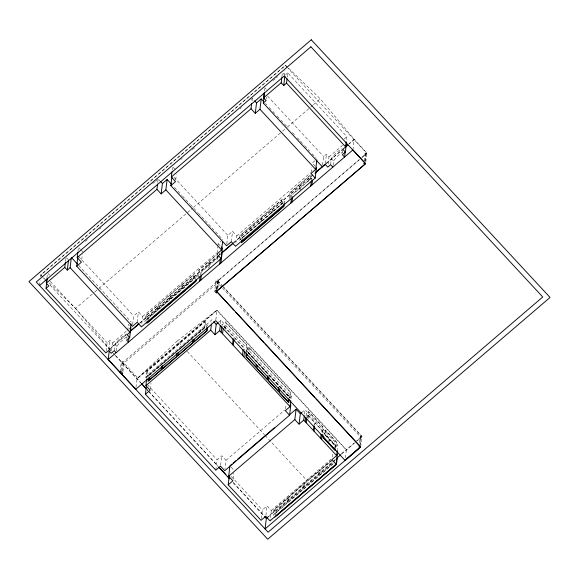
<?xml version="1.0" encoding="UTF-8"?>
<svg xmlns="http://www.w3.org/2000/svg" width="579" height="579" viewBox="0 0 579 579"><rect width="100%" height="100%" fill="white"/><g stroke="black" fill="none" stroke-linecap="round" stroke-linejoin="round"><path stroke-width="0.43" stroke-dasharray="2.9 2.17" d="M39.538 285.541L40.168 280.337M40.588 276.878L40.834 274.793L285.534 65.253L287.466 67.121M46.935 278.072L47.348 274.663M65.485 261.426L65.897 258.017M77.933 251.547L78.462 247.219L80.271 249.173M81.748 259.58L82.377 254.384M106.095 351.236L107.129 342.717L109.952 340.3L112.492 343.036L111.559 350.708M108.816 349.673L109.952 340.3M114.28 350.664L115.033 344.454A8.576 1.563 -42.8 0 1 120.7 338.064A8.576 1.563 -42.8 0 1 126.888 333.88M116.357 350.903L116.9 346.459A8.576 1.563 -42.8 0 1 127.069 336.631M120.07 372.246L121.308 362.027L122.249 361.224L137.925 378.138M121.112 370.589L122.249 361.224M122.176 370.669L123.001 363.851L218.572 282.009L217.747 288.827M127.677 330.464L128.393 324.501L129.414 325.601M126.801 338.36L127.011 336.58M122.907 371.566L123.986 362.7M132.663 324.616L133.713 315.953L138.417 311.922L142.651 316.489L141.392 326.882M137.158 322.315L138.417 311.922M157.77 182.407L158.081 179.808M135.949 387.46L136.984 378.941L216.98 310.438L346.336 450.035L345.301 458.554M147.232 320.151L147.522 317.726L196.976 275.38L196.686 277.797M148.072 319.789L148.376 317.292L196.042 276.473L195.745 278.969M146.755 378.709L147.167 375.243L211.986 319.738L211.668 322.344M172.151 170.088L172.47 167.49M150.25 389.341L150.981 383.276M175.755 179.852L176.385 174.655M197.642 276.393L198.373 270.35L216.09 255.173M198.611 277.146L199.509 269.763L208.881 261.737L208.187 267.476M200.254 275.409L200.66 272.065L219.376 256.041M201.601 273.23L201.81 271.479L218.08 257.546M208.918 268.323L209.808 260.941L216.307 255.382M216.995 253.175L217.726 247.11M217.827 246.249L218.145 243.65L220.831 241.342M217.559 259.45L217.856 256.989M215.012 288.66L215.938 280.989L217.82 279.375L218.667 280.294L217.639 288.812M219.18 254.847L219.39 253.117M216.684 288.747L217.82 279.375M216.799 288.762L217.769 280.75L359.364 159.493M216.908 288.776L217.675 282.472M215.844 319.811L217.024 310.091L346.38 449.688L354.507 442.725M226.773 244.02L227.822 235.356L232.534 231.325L236.76 235.892L235.61 245.424M220.505 323.741L220.917 320.281L291.302 396.231L290.882 399.691M231.274 241.725L232.534 231.325M221.952 325.702L222.148 324.059L244.866 348.572L244.664 350.215M251.988 100.949L252.299 98.35L254.116 100.305M224.594 328.351L225.397 321.743L247.776 345.895L246.972 352.502M225.542 329.263L226.288 323.14L246.792 345.272L245.836 353.139M242.246 239.076L242.435 237.564M215.815 470.184L217.074 459.791L221.779 455.76L226.013 460.327L224.963 468.99M264.393 91.048L264.704 88.493M220.628 465.292L221.779 455.76M266.311 98.9L266.521 97.2M250.374 230.782L250.902 226.418L240.589 235.255L240.061 239.619L284.108 201.876L283.927 203.388M251.163 230.109L251.691 225.745L261.223 217.581L260.695 221.945M261.426 221.323L261.954 216.959L271.906 208.433L271.377 212.797M246.372 352.112L246.582 350.396L289.478 396.687M233.105 479.079L233.836 473.014M281.901 76.819L282.313 73.41M284.231 75.994L284.861 70.797M42.636 277.124L40.798 275.141L285.534 65.253M287.264 77.145L287.777 72.882L346.893 136.673L346.481 140.082M272.094 212.182L272.622 207.825L281.864 199.907L281.336 204.271M284.354 203.707L284.651 201.239L241.935 237.817M289.225 198.698L289.978 192.518L310.539 174.909L309.685 181.972M290.412 197.779L291.114 191.931L300.204 184.151L299.502 189.992M291.584 197.229L291.881 194.739L312.942 176.696M300.291 190.809L301.203 183.297L309.295 176.371L308.585 182.211M261.281 518.596L262.33 509.933L267.035 505.901L271.269 510.468L270.009 520.868M265.884 515.433L267.035 505.901M311.104 172.585L311.734 167.389M311.495 179.903L311.705 178.151L293.017 194.16M285.548 408.919L286.069 404.591M275.068 516.309L275.676 511.293L333.743 461.564M276.61 513.117L276.907 510.664L333.077 462.563M322.597 165.109L323.632 156.591L326.455 154.173L328.995 156.916L327.96 165.435M325.318 163.546L326.455 154.173M330.631 164.675L331.362 158.632A8.063 1.469 -42.8 0 1 336.073 153.095A8.063 1.469 -42.8 0 1 342.023 148.702M333.077 165.362L333.598 161.042A8.063 1.469 -42.8 0 1 342.247 152.284M304.496 414.057L305.024 409.729L337.904 445.215L337.383 449.543M306.038 415.773L306.349 413.189L322.641 430.776L322.329 433.353M306.863 417.9L307.261 414.615L314.448 422.373L314.151 424.841M307.63 417.944L308.441 411.285L323.335 427.367L322.431 434.858M308.187 418.595L308.969 412.118L322.749 426.991L322.069 432.658M342.544 152.928L342.956 149.476M314.831 424.646L315.027 423.003L321.635 430.132L321.338 432.6M352.915 149.918L354.153 139.698L349.354 143.809M323.987 434.8L324.168 433.302L329.154 438.679L328.706 442.428M329.393 441.48L329.668 439.229L335.161 445.157L334.886 447.408M364.133 160.955L365.06 153.29L366 152.487L364.763 162.706M365.081 161.02L365.906 154.202L365.06 153.29M365.819 161.917L366.891 153.051L354.196 139.351L320.281 98.835L288.11 67.743M332.259 457.041L332.78 452.706M335.661 447.292L336.247 441.972L325.745 430.638L325.224 434.938L335.726 446.279M334.221 462.961L334.713 458.901M359.4 442.551L360.167 436.24M359.827 446.004L361.064 435.784L360.124 436.588M360.145 444.317L360.97 437.5L222.546 288.118M360.674 446.916L361.955 436.349L223.907 287.372M177.442 340.879L137.028 378.594L217.024 310.091L177.442 340.879L182.957 346.835M266.383 518.191L306.798 480.476L331.535 461.231M85.272 241.385L87.32 239.634M99.581 229.125L100.949 227.96M152.733 183.615L154.781 181.864M155.462 181.278L158.19 178.947M180.749 159.623L182.11 158.458M192.337 149.7L195.058 147.37M240.032 108.852L241.4 107.687M250.939 99.516L252.299 98.35M272.933 80.684L275.64 78.36M276.321 77.781L277.674 76.623M287.777 72.882L284.955 75.299L282.928 73.106M49.201 282.878L75.588 308.375L94.095 292.533M94.782 291.946L98.206 289.008M98.893 288.422L192.793 208.013M193.48 207.42L281.901 131.708M282.588 131.122L286.699 127.597M287.387 127.011L310.004 107.643M310.691 107.057L312.747 105.291M313.427 104.705L320.281 98.835M314.947 160.752L312.262 163.054L315.888 166.969M344.071 139.09L346.893 136.673M142.651 316.489L216.242 253.464M236.76 235.892L310.358 172.875M328.995 156.916L342.544 145.315M112.492 343.036L128.205 329.581M128.885 328.995L130.934 327.244M75.588 308.375L109.496 348.891L126.635 334.221M139.655 323.068L218.478 255.571M219.166 254.977L220.541 253.805M233.561 242.652L314.44 173.396M326.093 163.416L342.544 149.331M348.71 144.048L354.196 139.351M109.46 349.238L126.591 334.568M139.619 323.415L218.442 255.911M219.123 255.325L220.498 254.152M233.518 242.999L313.029 174.916M326.049 163.763L342.5 149.679M362.099 157.155L366.891 153.051M122.155 362.939L361.115 158.306M361.803 157.72L366.847 153.399L287.944 68.242M148.716 375.532L208.049 324.725M149.729 375.011L161.693 364.77M162.851 363.778L175.683 352.792M178.339 350.519L193.169 337.818M194.399 336.761L206.942 326.02M218.905 322.004L220.917 320.281M289.283 397.954L291.302 396.231M226.013 460.327L284.687 410.084M301.659 412.61L305.024 409.729M333.873 448.667L337.904 445.215M271.269 510.468L331.289 459.067M331.478 460.211L273.874 509.542L273.187 515.23L333.533 463.547M331.724 460.363L320.194 470.242L319.608 475.113L333.171 463.497M355.18 442.146L361.955 436.349M267.708 517.365L331.977 462.331M332.657 461.745L335.393 459.4M341.552 454.131L354.319 443.196M356.975 440.916L361.911 436.696L222.256 285.99M341.429 453.538L346.38 449.688M40.834 274.793L44.699 278.528M285.49 65.601L287.329 67.584M331.362 158.632L333.598 161.042M264.806 87.646L266.326 89.289M267.57 96.092L323.632 156.591M265.522 103.511L266.753 104.835M269.199 107.477L272.26 110.784M272.875 111.443L274.714 113.426M277.16 116.068L280.222 119.375M280.837 120.034L283.898 123.341M284.506 124L288.183 127.966M292.467 132.591L294.921 135.233M297.367 137.874L299.821 140.523M300.429 141.182L304.105 145.148M304.713 145.807L309.613 151.097M312.067 153.739L316.351 158.364M173.179 167.28L176.197 170.537M173.939 177.203L227.822 235.356M174.474 187.408L181.82 195.34M182.436 195.999L189.782 203.931M190.397 204.59L197.743 212.522M198.358 213.181L222.85 239.619M158.791 179.599L159.999 180.901M218.145 243.65L220.563 246.256M217.769 280.75L223.291 286.706M217.726 281.097L221.641 285.324M215.938 280.989L221.931 287.459M323.538 432.303L335.863 445.606M247.305 351.533L256.613 361.571M257.648 362.693L267.99 373.853M269.047 374.997L278.861 385.585M280.048 386.866L288.675 396.181M223.48 326.143L233.438 336.884M234.155 337.658L243.397 347.632M187.249 351.467L264.494 434.822M265.11 435.488L306.798 480.476M80.879 249.824L82.688 251.785M78.599 256.475L133.713 315.953M78.686 265.399L131.216 322.083M66.505 257.713L68.025 259.356M147.167 375.243L148.383 376.545M231.13 467.159L233.547 469.764M115.033 344.454L116.9 346.459M48.057 273.505L49.584 275.155M147.312 384.499L217.074 459.791M231.274 476.416L262.33 509.933M50.322 281.416L107.129 342.717M109.496 348.891L111.334 350.874M115.619 355.492L140.704 382.567M146.834 389.182L148.058 390.507M148.673 391.165L217.95 465.929M233.272 482.466L263.93 515.542M43.244 277.79L44.474 279.114M49.989 285.063L112.42 352.437M113.014 353.074L114.787 354.992M115.38 355.636L140.661 382.914M146.791 389.529L148.021 390.854M148.629 391.513L217.907 466.269M233.236 482.814L263.886 515.889M145.394 315.808L144.714 321.432L194.11 279.136L194.79 273.512L145.394 315.808M146.451 315.273L145.865 320.078L156.938 310.597L157.517 305.792L146.451 315.273M146.501 371.631L145.749 377.819L205.321 326.802L206.073 320.621L146.501 371.631M147.37 371.19L146.704 376.697L204.445 327.251L205.111 321.743L147.37 371.19M158.248 305.169L157.662 309.975L169.459 299.879L170.045 295.066L158.248 305.169M170.834 294.393L170.248 299.198L181.654 289.435L182.233 284.629L170.834 294.393M182.913 284.05L182.334 288.856L193.053 279.671L193.639 274.866L182.913 284.05M239.945 235.588L239.351 240.444L281.98 203.946L282.566 199.082L239.945 235.588M248.832 347.125L248.138 352.893L290.202 398.294L290.904 392.526L248.832 347.125M249.332 347.907L248.688 353.248L289.703 397.512L290.347 392.171L249.332 347.907M274.924 509.006L274.337 513.884L287.35 502.738L287.937 497.86L274.924 509.006M289.08 496.883L288.494 501.761L302.651 489.631L303.244 484.761L289.08 496.883M304.344 483.812L303.751 488.69L318.464 476.097L319.051 471.219L304.344 483.812M325.355 430.038L324.797 434.67L336.109 446.879L336.674 442.247L325.355 430.038"/><path stroke-width="0.87" d="M116.147 352.676L114.28 350.664L111.255 353.262L108.714 350.519L105.892 352.937L46.031 288.342L48.853 285.925L46.313 283.182L46.827 278.926M46.031 288.342L46.646 283.232M46.856 281.524L47.167 278.969M46.313 283.182L64.761 267.389L65.376 262.28M64.761 267.389L67.302 270.125L68.539 259.906M67.302 270.125L70.124 267.708L71.253 258.343M221.164 246.907L222.379 248.217L221.12 258.61L141.392 326.882L137.158 322.315L132.453 326.346L76.725 266.21L81.429 262.178L77.202 257.612L77.832 252.415M76.725 266.21L77.883 256.678M108.201 359.639L109.25 350.946M128.979 337.702L128.444 342.146L126.584 340.134L129.696 337.463L130.934 327.244M129.696 337.463L127.156 334.727L129.986 332.31L131.013 323.791M77.202 257.612L156.931 189.34L157.56 184.144M135.725 389.341L215.743 320.665L345.077 460.428L360.391 446.807M156.931 189.34L161.157 193.907L162.417 183.514L167.121 179.483L171.413 184.108M147.037 321.765L146.842 323.379L196.295 281.032L196.491 279.411M161.157 193.907L165.869 189.876L167.121 179.483M290.824 404.822L289.565 415.223L224.753 470.72L220.527 466.153L215.815 470.184L145.438 394.234L150.142 390.203L145.915 385.636L146.646 379.578M316.489 167.62L315.229 178.021L235.501 246.292L231.274 241.725L226.57 245.757L170.841 185.62L175.546 181.589L171.312 177.022L171.941 171.825M145.438 394.234L146.487 385.571M170.841 185.62L171.891 176.957M148.412 378.036L148.007 381.38L207.34 330.573L207.745 327.229M149.425 377.551L149.121 380.085L161.078 369.836L161.49 366.456M162.648 365.465L162.236 368.845L176.421 356.7L176.827 353.32M178.129 352.206L177.724 355.586L192.554 342.884L192.966 339.504M195.644 279.802L195.441 281.466L147.768 322.286M199.552 281.256L200.153 276.241M200.754 280.222L201.391 274.974M194.095 339.294L193.784 341.834L206.327 331.094L206.739 327.714M145.915 385.636L210.727 330.139L211.458 324.074M267.708 517.365L266.34 518.538L265.081 528.931L360.652 447.089L216.488 291.317L365.61 163.618L352.915 149.918L108.222 359.465L135.747 389.168M219.731 263.973L220.367 258.726M221.12 258.61L216.886 254.043L221.591 250.012L222.64 241.349M220.939 262.938L222.047 253.754M210.727 330.139L214.954 334.705L216.213 324.305L218.232 322.583M214.954 334.705L219.665 330.674L220.295 325.478M221.156 332.288L221.851 326.527M222.553 333.793L223.161 328.792M171.312 177.022L251.04 108.751L251.67 103.547M251.04 108.751L255.274 113.318L256.533 102.917L261.238 98.886L263.691 101.535M241.638 240.285L241.342 242.746L284.05 206.167L284.354 203.707M242.16 239.836L241.884 242.109L283.558 206.421L283.739 204.908M255.274 113.318L259.978 109.286L261.238 98.886M232.512 344.541L233.228 338.585M233.228 345.308L233.945 339.359M322.394 166.817L263.286 103.026L266.108 100.608L263.568 97.865L264.183 92.756M263.286 103.026L264.313 94.507M242.471 355.289L243.187 349.332M337.434 453.813L336.175 464.206L270.009 520.868L265.775 516.302L261.071 520.326L228.191 484.84L232.896 480.816L228.662 476.249L229.921 465.849L231.969 464.097M228.191 484.84L229.241 476.177M243.868 356.794L244.562 351.04M246.27 352.966L245.851 356.403L288.755 402.702L289.167 399.264M246.98 354.225L246.654 356.917L255.961 366.956L256.287 364.263M263.568 97.865L281.177 82.783L281.799 77.673M281.177 82.783L283.717 85.526L284.854 76.153M283.717 85.526L286.54 83.108L287.061 78.845M257.322 365.385L256.996 368.078L267.339 379.238L267.773 375.648M268.83 376.791L268.395 380.374L278.209 390.97L278.644 387.38M290.875 203.048L291.483 198.061M292.062 202.028L292.699 196.78M279.831 388.661L279.396 392.244L288.024 401.558L288.349 398.866M310.757 186.025L311.386 180.778M311.936 185.012L312.544 180.026M315.229 178.021L311.003 173.454L315.707 169.423L316.858 159.891M289.565 415.223L285.338 410.656L290.043 406.624L290.774 400.559M294.827 419.587L296.086 409.194L300.32 413.761L299.061 424.154L294.827 419.587L228.662 476.249M299.061 424.154L303.765 420.122L304.286 415.794M305.307 421.787L305.828 417.488M306.262 422.822L306.761 418.718M346.271 141.783L345.656 146.9L286.54 83.108M345.2 151.886L344.57 157.068L342.334 154.658L345.366 152.053L346.503 142.68M313.456 430.581L314.05 425.659M314.035 431.21L314.629 426.289M320.643 438.339L321.142 434.236M321.606 439.374L322.228 434.214M323.133 435.669L322.923 437.355L335.248 450.65L335.451 448.971M323.806 436.298L323.625 437.796L328.611 443.181M216.466 291.49L365.61 163.618M334.8 448.16L334.619 449.659L329.118 443.731M336.175 464.206L331.941 459.639L336.645 455.608L337.275 450.411M39.538 285.541L284.231 75.994L365.588 163.792M130.065 331.282L138.287 324.24M221.221 253.218L232.874 243.238M315.816 172.224L325.405 164.002M130.022 331.629L138.931 324.001M221.185 253.566L232.83 243.585M315.085 173.157L325.369 164.349M347.986 144.982L342.833 149.317L345.366 152.053M120.07 372.246L121.011 371.443L122.705 373.267L121.764 374.077M364.763 162.706L363.822 163.517L364.669 164.429M217.335 292.236L216.394 293.039L214.7 291.215L216.582 289.601L217.429 290.513M233.33 462.932L236.058 460.594M237.426 459.429L274.258 427.881M289.261 415.034L296.086 409.194M300.32 413.761L301.659 412.61M336.761 458.228L340.865 454.718M335.791 459.813L337.159 458.64L336.45 464.488L274.967 517.141M276.313 515.563L335.219 465.118M345.098 460.254L358.401 448.863M332.867 167.092L330.631 164.675L327.757 167.136L325.217 164.4M254.717 100.963L256.533 102.917M259.978 109.286L315.707 169.423M160.607 181.553L162.417 183.514M165.869 189.876L221.591 250.012M216.488 291.317L233.916 310.127M235.762 312.117L264.017 342.609M265.24 343.933L314.99 397.621M316.221 398.945L359.827 446.004L358.886 446.807L359.733 447.726M213.796 321.7L216.213 324.305M303.765 420.122L336.645 455.608M219.665 330.674L290.043 406.624M71.362 257.489L77.47 264.082M70.124 267.708L129.986 332.31M141.927 383.891L145.611 387.858M219.173 467.246L225.919 474.527M227.757 476.51L228.98 477.834M45.09 279.773L46.313 281.097M141.276 383.573L146.176 388.864M218.522 466.935L229.552 478.84M264.502 516.555L266.34 518.538M311.292 39.785L28.95 281.56L267.708 539.215L550.05 297.44L311.292 39.785M310.901 46.812L36.26 282.002L268.099 532.188L542.74 296.998L310.901 46.812"/></g></svg>
